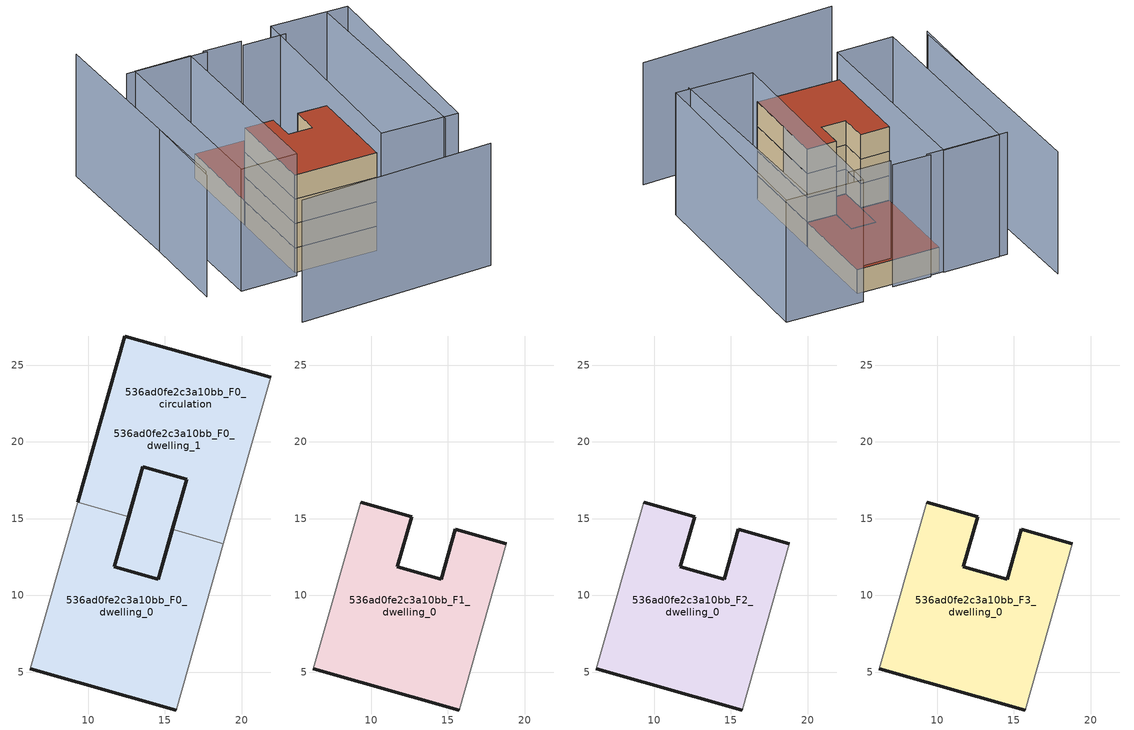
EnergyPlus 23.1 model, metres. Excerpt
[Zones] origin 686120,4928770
536ad0fe2c3a10bb_F0_dwelling_0
 floor ground (EU_floor_Construction): 16.41,17.57 15.49,14.32 14.57,11.06 11.72,11.87 13.56,18.38 z0; 18.82,13.37 15.75,2.53 6.24,5.22 9.31,16.07 12.64,15.12 11.72,11.87 14.57,11.06 15.49,14.32 z0
 wall outside (EU_wall_Construction): 15.49,14.32 14.57,11.06 11.72,11.87 12.64,15.12 / 6.24,5.22 15.75,2.53 z0:3
 wall adiabatic (EU_wall_Construction): 15.75,2.53 18.82,13.37 / 9.31,16.07 6.24,5.22 z0:3
 wall to 536ad0fe2c3a10bb_F0_dwelling_1 (EU_wall_Construction): 18.82,13.37 15.49,14.32 / 12.64,15.12 9.31,16.07 z0:3
 roof outside (EU_floor_Construction): 14.57,11.06 15.49,14.32 16.41,17.57 13.56,18.38 12.64,15.12 11.72,11.87 z3
536ad0fe2c3a10bb_F0_dwelling_1
 floor ground (EU_floor_Construction): 16.41,17.57 15.49,14.32 14.57,11.06 11.72,11.87 13.56,18.38 z0; 21.89,24.22 18.82,13.37 15.49,14.32 16.41,17.57 13.56,18.38 12.64,15.12 9.31,16.07 12.38,26.91 z0
 wall outside (EU_wall_Construction): 21.89,24.22 12.38,26.91 9.31,16.07 / 12.64,15.12 13.56,18.38 16.41,17.57 15.49,14.32 z0:3
 wall adiabatic (EU_wall_Construction): 18.82,13.37 21.89,24.22 z0:3
 roof outside (EU_roof_Construction): 18.82,13.37 21.89,24.22 12.38,26.91 9.31,16.07 12.64,15.12 13.56,18.38 16.41,17.57 15.49,14.32 z3; 14.57,11.06 15.49,14.32 16.41,17.57 13.56,18.38 11.72,11.87 z3
536ad0fe2c3a10bb_F0_circulation
 floor ground (EU_floor_Construction): 16.41,17.57 15.49,14.32 14.57,11.06 11.72,11.87 13.56,18.38 z0; 18.82,13.37 15.75,2.53 6.24,5.22 9.31,16.07 12.64,15.12 11.72,11.87 14.57,11.06 15.49,14.32 z0; 21.89,24.22 18.82,13.37 15.49,14.32 16.41,17.57 13.56,18.38 12.64,15.12 9.31,16.07 12.38,26.91 z0
 wall outside (EU_wall_Construction): 16.41,17.57 13.56,18.38 11.72,11.87 14.57,11.06 16.41,17.57 z0:3
 roof outside (EU_roof_Construction): 14.57,11.06 15.49,14.32 16.41,17.57 13.56,18.38 11.72,11.87 z3; 15.75,2.53 18.82,13.37 15.49,14.32 14.57,11.06 11.72,11.87 12.64,15.12 9.31,16.07 6.24,5.22 z3; 18.82,13.37 21.89,24.22 12.38,26.91 9.31,16.07 12.64,15.12 13.56,18.38 16.41,17.57 15.49,14.32 z3
536ad0fe2c3a10bb_F1_dwelling_0
 floor to 536ad0fe2c3a10bb_F0_dwelling_0 (EU_floor_Construction): 18.82,13.37 15.75,2.53 6.24,5.22 9.31,16.07 12.64,15.12 11.72,11.87 14.57,11.06 15.49,14.32 z3
 wall outside (EU_wall_Construction): 18.82,13.37 15.49,14.32 14.57,11.06 11.72,11.87 12.64,15.12 9.31,16.07 / 6.24,5.22 15.75,2.53 z3:6
 wall adiabatic (EU_wall_Construction): 15.75,2.53 18.82,13.37 / 9.31,16.07 6.24,5.22 z3:6
536ad0fe2c3a10bb_F2_dwelling_0
 floor to 536ad0fe2c3a10bb_F1_dwelling_0 (EU_floor_Construction): 18.82,13.37 15.75,2.53 6.24,5.22 9.31,16.07 12.64,15.12 11.72,11.87 14.57,11.06 15.49,14.32 z6
 wall outside (EU_wall_Construction): 18.82,13.37 15.49,14.32 14.57,11.06 11.72,11.87 12.64,15.12 9.31,16.07 / 6.24,5.22 15.75,2.53 z6:9
 wall adiabatic (EU_wall_Construction): 15.75,2.53 18.82,13.37 / 9.31,16.07 6.24,5.22 z6:9
536ad0fe2c3a10bb_F3_dwelling_0
 floor to 536ad0fe2c3a10bb_F2_dwelling_0 (EU_floor_Construction): 18.82,13.37 15.75,2.53 6.24,5.22 9.31,16.07 12.64,15.12 11.72,11.87 14.57,11.06 15.49,14.32 z9
 wall outside (EU_wall_Construction): 18.82,13.37 15.49,14.32 14.57,11.06 11.72,11.87 12.64,15.12 9.31,16.07 / 6.24,5.22 15.75,2.53 z9:12
 wall adiabatic (EU_wall_Construction): 15.75,2.53 18.82,13.37 / 9.31,16.07 6.24,5.22 z9:12
 roof outside (EU_roof_Construction): 15.75,2.53 18.82,13.37 15.49,14.32 14.57,11.06 11.72,11.87 12.64,15.12 9.31,16.07 6.24,5.22 z12
shading: -0.38,-2.81 22.35,-8.05 / -0.98,18.47 -4.02,8 / 3.63,35.9 -3.58,8.62 / 22.48,-0.98 28.84,23.72 / 22.64,23.58 17.71,24.97 / 18.12,25.74 13.73,27 / 14.04,26.65 4.63,29.22 / 12.08,27.27 5.99,4.62 / 5.99,4.62 -0.5,6.36 / -0.5,6.36 5.6,29.01 / 5.6,29.01 12.08,27.27 / 15.4,1.47 22.6,25.83 / 22.6,25.83 31.44,23.22 / 31.44,23.22 24.24,-1.14 / 24.24,-1.14 15.4,1.47 z0:15
[Building]
EU S2 Campaign: North Axis=0; Terrain=City; Solar Distribution=FullExterior
[Site:Location]
Bologna: Latitude=44.5; Longitude=11.25; Time Zone=1; Elevation=37
[SizingPeriod:WeatherFileDays]
AnnualSizingPeriod: Begin Month=1; Begin Day of Month=1; End Month=12; End Day of Month=31; Day of Week for Start Day=Monday; Use Weather File Daylight Saving Period=No; Use Weather File Rain and Snow Indicators=No
[MATERIAL]
EU_InternalMass_Material: Roughness=MediumRough; Thickness=0.1; Conductivity=1; Density=1800; Specific Heat=900; Thermal Absorptance=0.9; Solar Absorptance=0.7; Visible Absorptance=0.7
[MATERIAL:NOMASS] Roughness=MediumRough; Thermal Absorptance=0.9; Solar Absorptance=0.7; Visible Absorptance=0.7
Name | Thermal Resistance
EU_wall_NoMass | 0.937881
EU_roof_NoMass | 0.548572
EU_floor_NoMass | 0.71348
[CONSTRUCTION]
EU_wall_Construction: EU_wall_NoMass
EU_roof_Construction: EU_roof_NoMass
EU_floor_Construction: EU_floor_NoMass
EU_InternalMass_Construction: EU_InternalMass_Material
[ZONE] Type=1; Multiplier=1; Ceiling Height=autocalculate; Floor Area=autocalculate; Part of Total Floor Area=Yes
Name | Volume
536ad0fe2c3a10bb_F0_dwelling_0; 536ad0fe2c3a10bb_F0_dwelling_1 | 364.076
536ad0fe2c3a10bb_F1_dwelling_0; 536ad0fe2c3a10bb_F2_dwelling_0; 536ad0fe2c3a10bb_F3_dwelling_0 | 303.953
536ad0fe2c3a10bb_F0_circulation | 668.029
[INTERNALMASS] Construction=EU_InternalMass_Construction
Name | Zone or ZoneList | Surface Area
536ad0fe2c3a10bb_F0_dwelling_0_EU_InternalMass | 536ad0fe2c3a10bb_F0_dwelling_0 | 101.318
536ad0fe2c3a10bb_F0_dwelling_1_EU_InternalMass | 536ad0fe2c3a10bb_F0_dwelling_1 | 101.318
536ad0fe2c3a10bb_F1_dwelling_0_EU_InternalMass | 536ad0fe2c3a10bb_F1_dwelling_0 | 222.755
536ad0fe2c3a10bb_F2_dwelling_0_EU_InternalMass | 536ad0fe2c3a10bb_F2_dwelling_0 | 222.755
536ad0fe2c3a10bb_F3_dwelling_0_EU_InternalMass | 536ad0fe2c3a10bb_F3_dwelling_0 | 222.755
[OTHEREQUIPMENT] Fuel Type=Electricity; Design Level Calculation Method=Watts/Area; Power per Zone Floor Area=1; Fraction Latent=0; Fraction Radiant=0; Fraction Lost=0; Carbon Dioxide Generation Rate=0; EndUse Subcategory=EU_Step8_InternalGains
Name | Zone or ZoneList or Space or SpaceList | Schedule
EU_Step8_InternalGain_536ad0fe2c3a10bb_F0_dwelling_0_f000 | 536ad0fe2c3a10bb_F0_dwelling_0 | EU_Step8_GainSchedule_536ad0fe2c3a10bb_F0_dwelling_0_f000
EU_Step8_InternalGain_536ad0fe2c3a10bb_F0_dwelling_1_f000 | 536ad0fe2c3a10bb_F0_dwelling_1 | EU_Step8_GainSchedule_536ad0fe2c3a10bb_F0_dwelling_1_f000
EU_Step8_InternalGain_536ad0fe2c3a10bb_F1_dwelling_0_f000 | 536ad0fe2c3a10bb_F1_dwelling_0 | EU_Step8_GainSchedule_536ad0fe2c3a10bb_F1_dwelling_0_f000
EU_Step8_InternalGain_536ad0fe2c3a10bb_F2_dwelling_0_f000 | 536ad0fe2c3a10bb_F2_dwelling_0 | EU_Step8_GainSchedule_536ad0fe2c3a10bb_F2_dwelling_0_f000
EU_Step8_InternalGain_536ad0fe2c3a10bb_F3_dwelling_0_f000 | 536ad0fe2c3a10bb_F3_dwelling_0 | EU_Step8_GainSchedule_536ad0fe2c3a10bb_F3_dwelling_0_f000
[ZONEINFILTRATION:DESIGNFLOWRATE]
EU_Circulation_Infiltration_536ad0fe2c3a10bb_F0_circulation: Zone or ZoneList or Space or SpaceList=536ad0fe2c3a10bb_F0_circulation; Schedule=EU_AlwaysOn; Design Flow Rate Calculation Method=Flow/Area; Flow Rate per Floor Area=0.0005; Constant Term Coefficient=1; Temperature Term Coefficient=0; Velocity Term Coefficient=0; Velocity Squared Term Coefficient=0
[ZONEVENTILATION:DESIGNFLOWRATE] Schedule=EU_AlwaysOn; Design Flow Rate Calculation Method=AirChanges/Hour; Air Changes per Hour=0.687892; Ventilation Type=Natural; Fan Pressure Rise=0; Fan Total Efficiency=1; Constant Term Coefficient=1; Temperature Term Coefficient=0; Velocity Term Coefficient=0; Velocity Squared Term Coefficient=0; Minimum Indoor Temperature=-100; Maximum Indoor Temperature=100; Delta Temperature=-100; Minimum Outdoor Temperature=-100; Maximum Outdoor Temperature=100; Maximum Wind Speed=40
Name | Zone or ZoneList or Space or SpaceList
EU_ConstantAir_536ad0fe2c3a10bb_F0_dwelling_0 | 536ad0fe2c3a10bb_F0_dwelling_0
EU_ConstantAir_536ad0fe2c3a10bb_F0_dwelling_1 | 536ad0fe2c3a10bb_F0_dwelling_1
EU_ConstantAir_536ad0fe2c3a10bb_F1_dwelling_0 | 536ad0fe2c3a10bb_F1_dwelling_0
EU_ConstantAir_536ad0fe2c3a10bb_F2_dwelling_0 | 536ad0fe2c3a10bb_F2_dwelling_0
EU_ConstantAir_536ad0fe2c3a10bb_F3_dwelling_0 | 536ad0fe2c3a10bb_F3_dwelling_0
[HVACTEMPLATE:THERMOSTAT] Constant Heating Setpoint=20; Constant Cooling Setpoint=50
EU_HeatOnly_536ad0fe2c3a10bb_F0_dwelling_0; EU_HeatOnly_536ad0fe2c3a10bb_F0_dwelling_1; EU_HeatOnly_536ad0fe2c3a10bb_F1_dwelling_0; EU_HeatOnly_536ad0fe2c3a10bb_F2_dwelling_0; EU_HeatOnly_536ad0fe2c3a10bb_F3_dwelling_0
[HVACTEMPLATE:ZONE:IDEALLOADSAIRSYSTEM] System Availability Schedule=EU_AlwaysOn; Maximum Heating Supply Air Temperature=50; Minimum Cooling Supply Air Temperature=13; Maximum Heating Supply Air Humidity Ratio=0.0156; Minimum Cooling Supply Air Humidity Ratio=0.0077; Heating Limit=NoLimit; Cooling Limit=NoLimit; Heating Availability Schedule=EU_AlwaysOn; Cooling Availability Schedule=EU_CoolingOff; Dehumidification Control Type=ConstantSensibleHeatRatio; Cooling Sensible Heat Ratio=0.7; Dehumidification Setpoint=60; Humidification Control Type=None; Humidification Setpoint=30; Outdoor Air Method=None; Outdoor Air Flow Rate per Person=0.00944; Outdoor Air Flow Rate per Zone Floor Area=0; Outdoor Air Flow Rate per Zone=0; Demand Controlled Ventilation Type=None; Outdoor Air Economizer Type=NoEconomizer; Heat Recovery Type=None; Sensible Heat Recovery Effectiveness=0.7; Latent Heat Recovery Effectiveness=0.65
Name | Template Thermostat
536ad0fe2c3a10bb_F0_dwelling_0 | EU_HeatOnly_536ad0fe2c3a10bb_F0_dwelling_0
536ad0fe2c3a10bb_F0_dwelling_1 | EU_HeatOnly_536ad0fe2c3a10bb_F0_dwelling_1
536ad0fe2c3a10bb_F1_dwelling_0 | EU_HeatOnly_536ad0fe2c3a10bb_F1_dwelling_0
536ad0fe2c3a10bb_F2_dwelling_0 | EU_HeatOnly_536ad0fe2c3a10bb_F2_dwelling_0
536ad0fe2c3a10bb_F3_dwelling_0 | EU_HeatOnly_536ad0fe2c3a10bb_F3_dwelling_0
[SIZING:ZONE] Zone Cooling Design Supply Air Temperature Input Method=SupplyAirTemperature; Zone Cooling Design Supply Air Temperature=13; Zone Heating Design Supply Air Temperature Input Method=SupplyAirTemperature; Zone Heating Design Supply Air Temperature=50; Zone Cooling Design Supply Air Humidity Ratio=0.008; Zone Heating Design Supply Air Humidity Ratio=0.008; Cooling Design Air Flow Method=DesignDay; Cooling Design Air Flow Rate=0; Cooling Minimum Air Flow per Zone Floor Area=0.000762; Cooling Minimum Air Flow=0; Cooling Minimum Air Flow Fraction=0.2; Heating Design Air Flow Method=DesignDay; Heating Design Air Flow Rate=0; Heating Maximum Air Flow per Zone Floor Area=0.002032; Heating Maximum Air Flow=0.141576; Heating Maximum Air Flow Fraction=0.3; Account for Dedicated Outdoor Air System=No; Dedicated Outdoor Air System Control Strategy=NeutralSupplyAir; Dedicated Outdoor Air Low Setpoint Temperature for Design=autosize; Dedicated Outdoor Air High Setpoint Temperature for Design=autosize; Zone Load Sizing Method=Sensible Load Only No Latent Load; Zone Latent Cooling Design Supply Air Humidity Ratio Input Method=HumidityRatioDifference; Zone Cooling Design Supply Air Humidity Ratio Difference=0.005; Zone Latent Heating Design Supply Air Humidity Ratio Input Method=HumidityRatioDifference; Zone Humidification Design Supply Air Humidity Ratio Difference=0.005
536ad0fe2c3a10bb_F0_dwelling_0; 536ad0fe2c3a10bb_F0_dwelling_1; 536ad0fe2c3a10bb_F1_dwelling_0; 536ad0fe2c3a10bb_F2_dwelling_0; 536ad0fe2c3a10bb_F3_dwelling_0
[SCHEDULE:CONSTANT]
Name | Hourly Value
EU_AlwaysOn | 1
EU_CoolingOff | 0
[SCHEDULE:FILE] Column Number=1; Rows to Skip at Top=0; Number of Hours of Data=8760; Column Separator=Comma; Interpolate to Timestep=No; Minutes per Item=60; Adjust Schedule for Daylight Savings=Yes
Name | File
EU_Step8_GainSchedule_536ad0fe2c3a10bb_F0_dwelling_0_f000 | ../../schedules/536ad0fe2c3a10bb/536ad0fe2c3a10bb_F0_dwelling_0_f000_gain.csv
EU_Step8_GainSchedule_536ad0fe2c3a10bb_F0_dwelling_1_f000 | ../../schedules/536ad0fe2c3a10bb/536ad0fe2c3a10bb_F0_dwelling_1_f000_gain.csv
EU_Step8_GainSchedule_536ad0fe2c3a10bb_F1_dwelling_0_f000 | ../../schedules/536ad0fe2c3a10bb/536ad0fe2c3a10bb_F1_dwelling_0_f000_gain.csv
EU_Step8_GainSchedule_536ad0fe2c3a10bb_F2_dwelling_0_f000 | ../../schedules/536ad0fe2c3a10bb/536ad0fe2c3a10bb_F2_dwelling_0_f000_gain.csv
EU_Step8_GainSchedule_536ad0fe2c3a10bb_F3_dwelling_0_f000 | ../../schedules/536ad0fe2c3a10bb/536ad0fe2c3a10bb_F3_dwelling_0_f000_gain.csv
